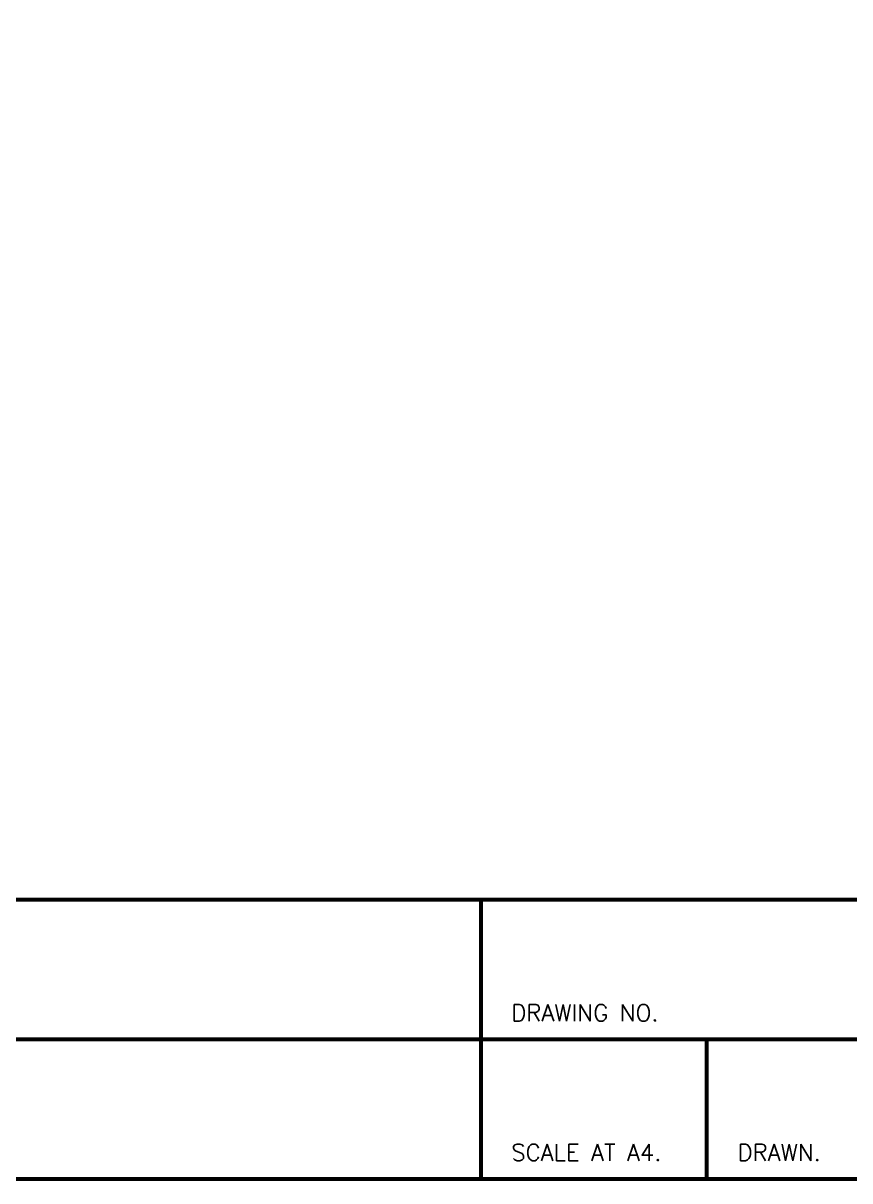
# Paper-space layout 'Layout1-A horizontal' of a CAD drawing. Header units: millimetres. Extents: x 0 to 267, y 0 to 194.
# Drawn here: x 69.1 to 138.3, y -0.1 to 96.8 of the extents above; entities that cross this region are included whole.
import ezdxf
from ezdxf.enums import TextEntityAlignment as Align

# ---------------------------------------------------------------- set-up
doc = ezdxf.new("R2010")
doc.units = ezdxf.units.MM
doc.header["$LTSCALE"] = 25.4
for name, color, linetype in [('YS-TEXT-MEDIUM', 6, 'Continuous'), ('YS-TITLEBLOCK-BORDERS', 154, 'Continuous'), ('YS-TITLEBLOCK-TEXT-NONEDITABLE', 154, 'Continuous')]:
    doc.layers.add(name, color=color, linetype=linetype)
doc.styles.add('ROMANS', font='romans.shx')
doc.styles.add('YS TEXT', font='')
doc.styles.get('YS TEXT').set_extended_font_data('Century Gothic')

# ---------------------------------------------------------------- blocks, each defined once
blk = doc.blocks.new('A Horizontal')
at = {"layer": 'YS-TITLEBLOCK-BORDERS', "linetype": 'Continuous'}
blk.add_line((0, 11.693), (182.365, 11.693), dxfattribs=at)
at = {"layer": 'YS-TITLEBLOCK-BORDERS', "linetype": 'Continuous', "const_width": 0.327}
blk.add_lwpolyline([(266.592, 193.578), (266.592, 0), (0, 0), (0, 193.578)], close=True, dxfattribs=at)
for points in [[(0, 23.385), (266.592, 23.385)], [(107.352, 0), (107.352, 23.385)], [(0, 11.693), (182.365, 11.693)], [(126.24, 0), (126.24, 11.693)]]:
    blk.add_lwpolyline(points, dxfattribs=at)
at = {"layer": 'YS-TEXT-MEDIUM', "style": 'YS TEXT'}
for tag, p in [('site-single-line', (12.143, 16.147)), ('title-single-line', (12.143, 4.455))]:
    blk.add_attdef(tag, p, '', height=3.274, dxfattribs=at)
for tag, p in [('drawing_number', (126.296, 17.539)), ('project_number', (154.5, 17.539)), ('date', (173.118, 17.539)), ('scale', (116.929, 5.846)), ('drawn', (135.762, 5.846)), ('checked', (154.5, 5.846)), ('revision', (173.118, 5.846))]:
    blk.add_attdef(tag, text='', height=2.572, dxfattribs=at).set_placement(p, align=Align.CENTER)
at = {"layer": 'YS-TITLEBLOCK-TEXT-NONEDITABLE', "linetype": 'Continuous', "width": 21.14696, "attachment_point": 1, "style": 'ROMANS'}
for s, insert, char_height in [('DRAWING NO.', (109.889, 14.612), 1.40311), ('SCALE AT A4.', (109.889, 2.919), 1.40311), ('DRAWN.', (128.821, 2.919), 1.4031)]:
    blk.add_mtext(s, dxfattribs=dict(at, insert=insert, char_height=char_height))

psp = doc.layouts.new('Layout1-A horizontal')

# ---------------------------------------------------------------- block references
psp.add_blockref('A Horizontal', (0.028, 0.018))

doc.saveas('drawing.dxf')
